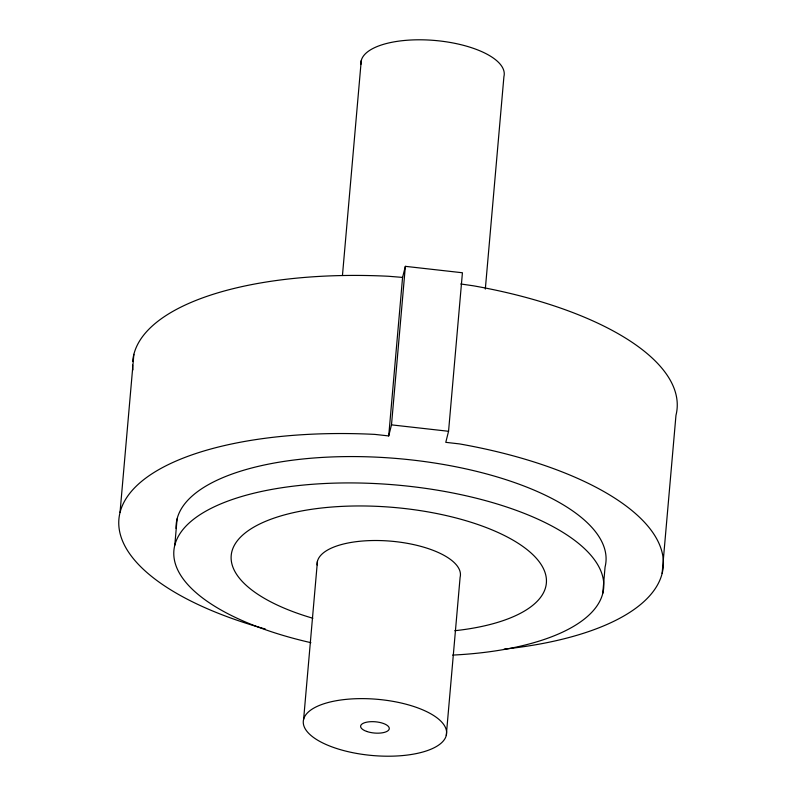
<?xml version="1.0" encoding="UTF-8"?>
<svg xmlns="http://www.w3.org/2000/svg" width="796" height="796" viewBox="0 0 796 796"><rect width="100%" height="100%" fill="white"/><g stroke="black" fill="none" stroke-linecap="round" stroke-linejoin="round"><path stroke-width="1.19" d="M120.027 512.475L133.867 354.349M174.792 545.24L177.09 518.883M303.614 719.395L317.445 561.279M342.449 275.506L361.255 60.566M265.327 629.029A273.217 107.191 5 0 1 124.733 500.833A273.217 107.191 5 0 1 374.767 434.387L388.717 435.929L402.577 277.406L405.363 266.342L462.426 272.759L448.556 431.283L445.78 442.337L459.571 443.919A273.217 107.191 5 0 1 662.391 553.668A273.217 107.191 5 0 1 504.127 649.138M388.717 435.929L391.493 424.865L405.363 266.342M446.277 735.434A71.899 28.208 5 0 0 345.295 699.455A71.899 28.208 5 0 0 333.255 747.354A71.899 28.208 5 0 0 446.277 735.434L460.108 577.319A71.899 28.208 5 0 0 391.045 541.18A71.899 28.208 5 0 0 317.146 564.951M485.321 289.077L503.918 76.605A71.899 28.208 5 0 0 434.855 40.467A71.899 28.208 5 0 0 360.956 64.247M602.771 593.348L605.069 567.001A215.696 84.625 5 0 0 399.682 458.745A215.696 84.625 5 0 0 176.115 528.504M662.133 573.409L675.973 415.293A273.217 107.191 5 0 0 473.411 285.804L460.794 283.983M402.577 277.406L388.607 276.272A273.217 107.191 5 0 0 132.703 361.483M391.493 424.865L448.556 431.283M132.902 369.951A273.217 107.191 5 0 1 132.584 365.105M310.898 642.67A215.696 84.625 5 0 1 220.273 504.107A215.696 84.625 5 0 1 566.095 534.385A215.696 84.625 5 0 1 452.645 655.088M312.878 618.253A158.175 62.058 5 0 1 269.665 519.698A158.175 62.058 5 0 1 514.853 541.23A158.175 62.058 5 0 1 454.785 630.721M366.608 731.405A14.378 5.642 5 0 0 389.214 729.017A14.378 5.642 5 0 0 369.016 721.823A14.378 5.642 5 0 0 366.608 731.405"/></g></svg>
